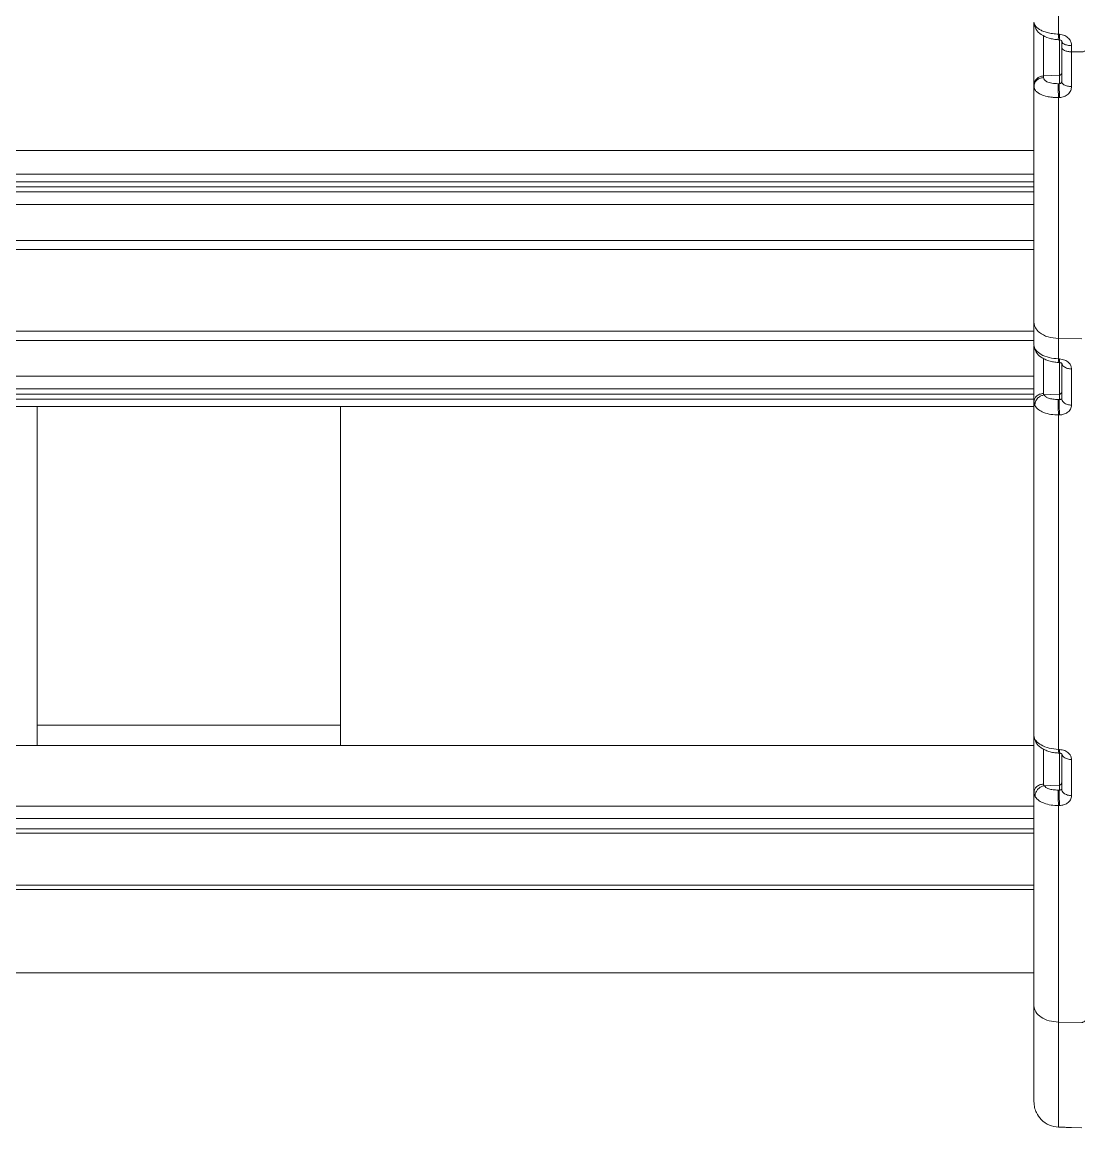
# Model space of a CAD drawing. Header units: millimetres. Extents: x 169 to 14583, y -399 to 10804.
# Drawn here: x 6837.1 to 7046.8, y 5435.3 to 5654.1 of the extents above; entities that cross this region are included whole.
import ezdxf

# ---------------------------------------------------------------- set-up
doc = ezdxf.new("R2010")
doc.units = ezdxf.units.MM
doc.header["$LTSCALE"] = 35

msp = doc.modelspace()

# ---------------------------------------------------------------- linework, layer by layer
at = {"color": 7, "linetype": 'Continuous', "lineweight": 18}
for p, q in [((7042.148, 5744.008), (7042.148, 5651.694)), ((7042.083, 5650.599), (7042.293, 5650.587)), ((7042.148, 5651.694), (7042.357, 5651.681)), ((7042.849, 5650.141), (7042.779, 5650.327)), ((7042.779, 5650.327), (7042.779, 5649.106)), ((7044.726, 5649.425), (7044.726, 5648.204)), ((7046.766, 5648.18), (7044.726, 5648.204)), ((7042.305, 5643.578), (7039.174, 5643.431)), ((7037.279, 5641.339), (7037.279, 5641.649)), ((7037.296, 5641.576), (7037.345, 5641.166)), ((7039.174, 5643.431), (7039.174, 5643.122)), ((7042.779, 5643.266), (7042.779, 5643)), ((7037.279, 5640.678), (7037.279, 5640.892)), ((7037.279, 5628.668), (6541.279, 5628.668)), ((7037.279, 5624.018), (6541.279, 5624.018)), ((7037.279, 5622.518), (6541.279, 5622.518)), ((7037.279, 5621.518), (6541.279, 5621.518)), ((7037.279, 5620.518), (6541.279, 5620.518)), ((7037.279, 5618.018), (6541.279, 5618.018)), ((7037.279, 5610.903), (6541.279, 5610.903)), ((7037.279, 5609.093), (6541.279, 5609.093)), ((7037.279, 5594.698), (7037.279, 5590.251)), ((7037.279, 5592.943), (6541.279, 5592.943)), ((7037.279, 5591.133), (6541.279, 5591.133)), ((7046.766, 5591.42), (7042.148, 5591.498)), ((7042.148, 5591.498), (7042.148, 5587.462)), ((7042.093, 5586.745), (7042.304, 5586.734)), ((7042.148, 5587.462), (7042.357, 5587.451)), ((7037.279, 5584.018), (6541.279, 5584.018)), ((7037.279, 5581.518), (6541.279, 5581.518)), ((7037.279, 5580.518), (6541.279, 5580.518)), ((7037.279, 5579.518), (6541.279, 5579.518)), ((7037.279, 5578.018), (6541.279, 5578.018)), ((6840.079, 5578.018), (6840.079, 5515.018)), ((6900.079, 5578.018), (6900.079, 5515.018)), ((7037.454, 5578.224), (7037.279, 5578.956)), ((7037.279, 5578.956), (7037.279, 5512.992)), ((7037.3, 5579.067), (7037.301, 5578.861)), ((7042.357, 5576.379), (7042.148, 5576.373)), ((7042.148, 5576.373), (7042.148, 5510.203)), ((6900.079, 5515.018), (6840.079, 5515.018)), ((6840.079, 5515.018), (6840.079, 5511.018)), ((6900.079, 5515.018), (6900.079, 5511.018)), ((6541.279, 5511.018), (7037.279, 5511.018)), ((7042.148, 5510.203), (7042.357, 5510.192)), ((7042.093, 5509.486), (7042.304, 5509.475)), ((7037.514, 5500.858), (7037.279, 5501.708)), ((7037.279, 5501.708), (7037.279, 5459.483)), ((7037.301, 5501.819), (7037.305, 5501.613)), ((7042.357, 5499.12), (7042.148, 5499.114)), ((7042.148, 5499.114), (7042.148, 5456.283)), ((6541.279, 5499.018), (7037.279, 5499.018)), ((6541.279, 5496.518), (7037.279, 5496.518)), ((6541.279, 5494.518), (7037.279, 5494.518)), ((6541.279, 5493.668), (7037.279, 5493.668)), ((6541.279, 5483.368), (7037.279, 5483.368)), ((6541.279, 5482.518), (7037.279, 5482.518)), ((6541.279, 5466.018), (7037.279, 5466.018)), ((7046.766, 5456.205), (7042.148, 5456.283)), ((7042.148, 5435.507), (7042.125, 5435.557)), ((7042.143, 5435.505), (7042.354, 5435.499)), ((7044.616, 5435.404), (7044.726, 5435.401)), ((7044.616, 5435.402), (7046.766, 5435.345))]:
    msp.add_line(p, q, dxfattribs=at)
at = {"color": 7, "linetype": 'Continuous', "lineweight": 18, "flags": 128}
for points in [[(7042.305, 5641.91), (7042.305, 5642.844), (7042.305, 5643.578)], [(7042.305, 5641.91), (7042.188, 5641.906), (7042.095, 5641.903)], [(7042.357, 5639.165), (7042.24, 5639.161), (7042.148, 5639.158)], [(7042.779, 5586.593), (7042.779, 5582.738), (7042.779, 5579.599)], [(7044.726, 5585.454), (7044.726, 5581.458), (7044.726, 5578.319)], [(7042.305, 5580.484), (7040.611, 5580.405), (7039.279, 5580.343)], [(7042.305, 5579.442), (7042.305, 5580.025), (7042.305, 5580.484)], [(7042.305, 5579.442), (7042.188, 5579.438), (7042.095, 5579.436)], [(7042.779, 5509.333), (7042.779, 5505.479), (7042.779, 5502.339)], [(7044.726, 5508.195), (7044.726, 5504.199), (7044.726, 5501.059)], [(7042.305, 5503.168), (7040.631, 5503.09), (7039.315, 5503.028)], [(7042.305, 5502.182), (7042.188, 5502.179), (7042.095, 5502.176)], [(7042.305, 5502.182), (7042.305, 5502.734), (7042.305, 5503.168)], [(7042.148, 5435.507), (7042.265, 5435.503), (7042.357, 5435.501)]]:
    msp.add_lwpolyline(points, dxfattribs=at)
at = {"color": 7, "linetype": 'Continuous', "lineweight": 18}
for points, knots in [([(7037.279, 5654.085), (7037.325, 5653.85), (7037.427, 5653.342), (7038.154, 5652.731), (7039.049, 5652.289), (7039.933, 5651.997), (7040.984, 5651.775), (7041.753, 5651.721), (7042.148, 5651.694)], [0, 0, 0, 0, 0.2006301, 0.4336991, 0.5629972, 0.7004831, 0.8461522, 1, 1, 1, 1]), ([(7037.279, 5641.649), (7037.279, 5642.17), (7037.279, 5643.212), (7037.279, 5645.769), (7037.279, 5648.626), (7037.279, 5651.342), (7037.279, 5653.206), (7037.279, 5653.747), (7037.279, 5653.855)], [0, 0, 0, 0, 0.1904965, 0.3809681, 0.571447, 0.7619361, 0.9524236, 1, 1, 1, 1]), ([(7037.301, 5653.82), (7037.394, 5653.418), (7037.588, 5652.585), (7038.669, 5651.569), (7039.965, 5650.972), (7041.155, 5650.683), (7041.773, 5650.627), (7042.083, 5650.599)], [0, 0, 0, 0, 0.231223, 0.4785629, 0.7353198, 0.8668593, 1, 1, 1, 1]), ([(7039.174, 5643.431), (7039.174, 5643.807), (7039.174, 5644.558), (7039.174, 5646.413), (7039.174, 5648.447), (7039.174, 5650.266), (7039.174, 5651.1), (7039.174, 5651.426)], [0, 0, 0, 0, 0.2154277, 0.4308553, 0.646283, 0.8617107, 1, 1, 1, 1]), ([(7042.148, 5651.694), (7042.134, 5651.451), (7042.105, 5650.966), (7042.083, 5650.6), (7042.084, 5650.609), (7042.084, 5650.614)], [0, 0, 0, 0, 0.3586613, 0.7173228, 1, 1, 1, 1]), ([(7042.357, 5651.681), (7042.343, 5651.447), (7042.315, 5650.958), (7042.292, 5650.581), (7042.293, 5650.598), (7042.294, 5650.606)], [0, 0, 0, 0, 0.3422465, 0.7121834, 1, 1, 1, 1]), ([(7042.293, 5650.587), (7042.376, 5650.575), (7042.539, 5650.552), (7042.714, 5650.438), (7042.814, 5650.299), (7042.813, 5650.207), (7042.812, 5650.162)], [0, 0, 0, 0, 0.268252, 0.5223853, 0.7653413, 1, 1, 1, 1]), ([(7042.305, 5643.578), (7042.305, 5643.941), (7042.305, 5644.668), (7042.305, 5646.468), (7042.305, 5648.422), (7042.305, 5649.911), (7042.305, 5650.501), (7042.305, 5650.584)], [0, 0, 0, 0, 0.24006494, 0.48013002, 0.72019507, 0.96025994, 1, 1, 1, 1]), ([(7042.357, 5651.681), (7042.709, 5651.621), (7043.413, 5651.501), (7044.186, 5650.895), (7044.645, 5650.172), (7044.699, 5649.675), (7044.726, 5649.425)], [0, 0, 0, 0, 0.2795266, 0.5598291, 0.7794338, 1, 1, 1, 1]), ([(7044.726, 5649.425), (7044.438, 5649.445), (7043.862, 5649.484), (7043.234, 5649.727), (7042.901, 5649.962), (7042.861, 5650.102), (7042.849, 5650.141)], [0, 0, 0, 0, 0.32381356, 0.64762712, 0.90281428, 1, 1, 1, 1]), ([(7042.779, 5649.106), (7042.779, 5647.828), (7042.779, 5645.546), (7042.779, 5643.288), (7042.779, 5642.294)], [0, 0, 0, 0, 0.5599992, 1, 1, 1, 1]), ([(7044.726, 5648.204), (7044.726, 5646.918), (7044.726, 5644.621), (7044.726, 5642.347), (7044.726, 5641.346)], [0, 0, 0, 0, 0.55999918, 1, 1, 1, 1]), ([(7042.779, 5644.023), (7042.77, 5643.96), (7042.752, 5643.833), (7042.627, 5643.689), (7042.471, 5643.6), (7042.36, 5643.585), (7042.305, 5643.578)], [0, 0, 0, 0, 0.2796422, 0.5592876, 0.7796439, 1, 1, 1, 1]), ([(7042.779, 5645.181), (7042.779, 5645.158), (7042.779, 5644.619), (7042.779, 5644.315), (7042.779, 5644.023)], [0, 0, 0, 0, 0.042127, 1, 1, 1, 1]), ([(7039.174, 5643.122), (7038.905, 5643.081), (7038.344, 5642.994), (7037.713, 5642.517), (7037.342, 5641.931), (7037.299, 5641.532), (7037.279, 5641.339)], [0, 0, 0, 0, 0.267479, 0.5579141, 0.7861771, 1, 1, 1, 1]), ([(7042.148, 5639.158), (7041.997, 5639.157), (7041.583, 5639.155), (7040.802, 5639.207), (7039.744, 5639.378), (7038.741, 5639.705), (7038.005, 5640.126), (7037.426, 5640.649), (7037.336, 5641.072), (7037.279, 5641.339)], [0, 0, 0, 0, 0.0586311, 0.1616603, 0.3089669, 0.5003777, 0.6440489, 0.7753578, 1, 1, 1, 1]), ([(7037.279, 5641.339), (7037.279, 5636.754), (7037.279, 5627.582), (7037.279, 5615.335), (7037.279, 5604.353), (7037.279, 5597.916), (7037.279, 5594.698)], [0, 0, 0, 0, 0.27999413, 0.55998875, 0.77999448, 1, 1, 1, 1]), ([(7042.095, 5641.903), (7041.664, 5641.913), (7040.802, 5641.933), (7039.846, 5642.251), (7039.275, 5642.666), (7039.208, 5642.97), (7039.174, 5643.122)], [0, 0, 0, 0, 0.2796456, 0.5593106, 0.7796721, 1, 1, 1, 1]), ([(7042.095, 5641.903), (7042.091, 5641.804), (7042.082, 5641.598), (7042.08, 5641.11), (7042.09, 5640.491), (7042.113, 5639.795), (7042.136, 5639.364), (7042.148, 5639.158)], [0, 0, 0, 0, 0.1763893, 0.3668737, 0.5637085, 0.7907188, 1, 1, 1, 1]), ([(7042.357, 5639.165), (7042.348, 5639.337), (7042.328, 5639.696), (7042.305, 5640.309), (7042.291, 5640.95), (7042.289, 5641.537), (7042.3, 5641.789), (7042.305, 5641.91)], [0, 0, 0, 0, 0.176391, 0.3668759, 0.5637103, 0.7907196, 1, 1, 1, 1]), ([(7042.779, 5642.294), (7042.77, 5642.235), (7042.752, 5642.118), (7042.627, 5641.993), (7042.472, 5641.921), (7042.36, 5641.913), (7042.305, 5641.91)], [0, 0, 0, 0, 0.2783655, 0.5588111, 0.7799194, 1, 1, 1, 1]), ([(7044.726, 5641.346), (7044.691, 5641.065), (7044.621, 5640.504), (7044.077, 5639.795), (7043.298, 5639.29), (7042.67, 5639.206), (7042.357, 5639.165)], [0, 0, 0, 0, 0.2513395, 0.5023873, 0.7519774, 1, 1, 1, 1]), ([(7044.726, 5641.346), (7044.446, 5641.366), (7043.865, 5641.407), (7043.215, 5641.666), (7042.841, 5641.98), (7042.799, 5642.192), (7042.779, 5642.294)], [0, 0, 0, 0, 0.27303148, 0.56540732, 0.79143782, 1, 1, 1, 1]), ([(7042.148, 5639.158), (7042.148, 5634.471), (7042.148, 5625.097), (7042.148, 5612.582), (7042.148, 5601.361), (7042.148, 5594.785), (7042.148, 5591.498)], [0, 0, 0, 0, 0.2799943, 0.5599886, 0.7799943, 1, 1, 1, 1]), ([(7042.148, 5591.498), (7041.429, 5591.568), (7039.991, 5591.709), (7038.397, 5592.566), (7037.447, 5593.609), (7037.335, 5594.335), (7037.279, 5594.698)], [0, 0, 0, 0, 0.2796316, 0.5592632, 0.7796316, 1, 1, 1, 1]), ([(7037.279, 5590.251), (7037.302, 5590.054), (7037.347, 5589.676), (7037.771, 5589.008), (7038.664, 5588.289), (7040.238, 5587.649), (7041.516, 5587.524), (7042.148, 5587.462)], [0, 0, 0, 0, 0.1440622, 0.2762293, 0.5040607, 0.7550786, 1, 1, 1, 1]), ([(7037.279, 5578.956), (7037.279, 5579.537), (7037.279, 5580.698), (7037.279, 5583.278), (7037.279, 5586.014), (7037.279, 5588.472), (7037.279, 5589.595), (7037.279, 5590.072)], [0, 0, 0, 0, 0.21108624, 0.4221434, 0.6332093, 0.84428677, 1, 1, 1, 1]), ([(7037.309, 5589.943), (7037.401, 5589.551), (7037.594, 5588.736), (7038.471, 5587.904), (7039.409, 5587.368), (7040.241, 5587.05), (7041.153, 5586.826), (7041.779, 5586.772), (7042.093, 5586.746)], [0, 0, 0, 0, 0.2279104, 0.474024, 0.6024655, 0.7332321, 0.8658387, 1, 1, 1, 1]), ([(7039.174, 5580.627), (7039.174, 5581.047), (7039.174, 5581.886), (7039.174, 5583.741), (7039.174, 5585.739), (7039.174, 5586.935), (7039.174, 5587.527)], [0, 0, 0, 0, 0.2512432, 0.5024863, 0.7537295, 1, 1, 1, 1]), ([(7042.148, 5587.462), (7042.137, 5587.289), (7042.114, 5586.941), (7042.095, 5586.721), (7042.093, 5586.758), (7042.091, 5586.775)], [0, 0, 0, 0, 0.3587454, 0.7174909, 1, 1, 1, 1]), ([(7042.357, 5587.451), (7042.346, 5587.277), (7042.323, 5586.923), (7042.304, 5586.704), (7042.302, 5586.75), (7042.301, 5586.77)], [0, 0, 0, 0, 0.3532482, 0.7195993, 1, 1, 1, 1]), ([(7042.302, 5586.734), (7042.358, 5586.729), (7042.47, 5586.72), (7042.606, 5586.682), (7042.711, 5586.638), (7042.807, 5586.578), (7042.851, 5586.519), (7042.826, 5586.511), (7042.815, 5586.507)], [0, 0, 0, 0, 0.126909, 0.2537186, 0.3815813, 0.5111869, 0.7749252, 1, 1, 1, 1]), ([(7042.305, 5580.484), (7042.305, 5580.849), (7042.305, 5581.578), (7042.305, 5583.363), (7042.305, 5585.196), (7042.305, 5586.277), (7042.305, 5586.734)], [0, 0, 0, 0, 0.2677625, 0.5355251, 0.8032877, 1, 1, 1, 1]), ([(7042.357, 5587.451), (7042.704, 5587.399), (7043.406, 5587.293), (7044.178, 5586.76), (7044.643, 5586.12), (7044.698, 5585.677), (7044.726, 5585.454)], [0, 0, 0, 0, 0.27234597, 0.55083746, 0.7736476, 1, 1, 1, 1]), ([(7044.726, 5585.454), (7044.438, 5585.482), (7043.861, 5585.538), (7043.236, 5585.883), (7042.907, 5586.207), (7042.867, 5586.394), (7042.858, 5586.439)], [0, 0, 0, 0, 0.3300046, 0.6600091, 0.9200753, 1, 1, 1, 1]), ([(7039.174, 5580.627), (7038.904, 5580.588), (7038.342, 5580.507), (7037.711, 5580.058), (7037.341, 5579.509), (7037.299, 5579.136), (7037.279, 5578.956)], [0, 0, 0, 0, 0.2684549, 0.5591533, 0.7870081, 1, 1, 1, 1]), ([(7037.454, 5578.224), (7037.472, 5578.483), (7037.507, 5579.023), (7037.994, 5579.714), (7038.625, 5580.174), (7039.067, 5580.288), (7039.279, 5580.343)], [0, 0, 0, 0, 0.2701524, 0.5624576, 0.7898452, 1, 1, 1, 1]), ([(7039.279, 5580.343), (7039.246, 5580.39), (7039.186, 5580.475), (7039.178, 5580.581), (7039.174, 5580.627)], [0, 0, 0, 0, 0.5639413, 1, 1, 1, 1]), ([(7042.095, 5579.436), (7041.735, 5579.443), (7041.013, 5579.457), (7040.163, 5579.685), (7039.565, 5579.988), (7039.375, 5580.224), (7039.279, 5580.343)], [0, 0, 0, 0, 0.2785628, 0.55811074, 0.77887049, 1, 1, 1, 1]), ([(7042.779, 5580.93), (7042.77, 5580.866), (7042.752, 5580.74), (7042.627, 5580.596), (7042.471, 5580.506), (7042.36, 5580.492), (7042.305, 5580.484)], [0, 0, 0, 0, 0.2796422, 0.5592876, 0.7796439, 1, 1, 1, 1]), ([(7042.148, 5576.373), (7041.636, 5576.392), (7040.575, 5576.431), (7039.229, 5576.809), (7038.068, 5577.394), (7037.678, 5577.922), (7037.454, 5578.224)], [0, 0, 0, 0, 0.2395675, 0.4969322, 0.7119654, 1, 1, 1, 1]), ([(7042.095, 5579.436), (7042.085, 5579.24), (7042.064, 5578.847), (7042.073, 5577.918), (7042.103, 5577.039), (7042.133, 5576.595), (7042.148, 5576.373)], [0, 0, 0, 0, 0.2795018, 0.5590034, 0.7795017, 1, 1, 1, 1]), ([(7042.357, 5576.379), (7042.338, 5576.669), (7042.301, 5577.247), (7042.277, 5578.224), (7042.279, 5579.002), (7042.296, 5579.295), (7042.305, 5579.442)], [0, 0, 0, 0, 0.2795018, 0.5590034, 0.7795016, 1, 1, 1, 1]), ([(7042.779, 5579.599), (7042.771, 5579.573), (7042.755, 5579.525), (7042.639, 5579.473), (7042.486, 5579.442), (7042.363, 5579.442), (7042.305, 5579.442)], [0, 0, 0, 0, 0.31648342, 0.61332924, 0.81944655, 1, 1, 1, 1]), ([(7044.726, 5578.319), (7044.681, 5578.036), (7044.59, 5577.476), (7043.959, 5576.848), (7043.181, 5576.467), (7042.631, 5576.408), (7042.357, 5576.379)], [0, 0, 0, 0, 0.2862473, 0.5683415, 0.7849643, 1, 1, 1, 1]), ([(7044.726, 5578.319), (7044.437, 5578.347), (7043.846, 5578.405), (7043.198, 5578.764), (7042.837, 5579.186), (7042.798, 5579.466), (7042.779, 5579.599)], [0, 0, 0, 0, 0.2811087, 0.5753863, 0.7979753, 1, 1, 1, 1]), ([(7037.279, 5512.992), (7037.302, 5512.795), (7037.347, 5512.417), (7037.771, 5511.749), (7038.664, 5511.029), (7040.238, 5510.39), (7041.516, 5510.265), (7042.148, 5510.203)], [0, 0, 0, 0, 0.1440622, 0.2762293, 0.5040607, 0.7550786, 1, 1, 1, 1]), ([(7037.279, 5501.708), (7037.279, 5502.297), (7037.279, 5503.474), (7037.279, 5506.054), (7037.279, 5508.776), (7037.279, 5511.222), (7037.279, 5512.338), (7037.279, 5512.817)], [0, 0, 0, 0, 0.2105172, 0.4210052, 0.6315019, 0.8420103, 1, 1, 1, 1]), ([(7037.309, 5512.684), (7037.401, 5512.292), (7037.594, 5511.476), (7038.471, 5510.645), (7039.409, 5510.108), (7040.241, 5509.791), (7041.153, 5509.567), (7041.779, 5509.513), (7042.093, 5509.486)], [0, 0, 0, 0, 0.22791041, 0.47402402, 0.60246549, 0.73323209, 0.86583872, 1, 1, 1, 1]), ([(7039.174, 5503.36), (7039.174, 5503.786), (7039.174, 5504.637), (7039.174, 5506.491), (7039.174, 5508.485), (7039.174, 5509.676), (7039.174, 5510.268)], [0, 0, 0, 0, 0.2506281, 0.5012561, 0.7518842, 1, 1, 1, 1]), ([(7042.148, 5510.203), (7042.137, 5510.029), (7042.114, 5509.682), (7042.095, 5509.462), (7042.093, 5509.499), (7042.091, 5509.515)], [0, 0, 0, 0, 0.3587454, 0.7174909, 1, 1, 1, 1]), ([(7042.357, 5510.192), (7042.346, 5510.018), (7042.323, 5509.664), (7042.304, 5509.445), (7042.302, 5509.491), (7042.301, 5509.511)], [0, 0, 0, 0, 0.3532482, 0.7195993, 1, 1, 1, 1]), ([(7042.357, 5510.192), (7042.704, 5510.139), (7043.406, 5510.034), (7044.178, 5509.5), (7044.643, 5508.86), (7044.698, 5508.418), (7044.726, 5508.195)], [0, 0, 0, 0, 0.27234597, 0.55083746, 0.7736476, 1, 1, 1, 1]), ([(7042.302, 5509.475), (7042.358, 5509.47), (7042.47, 5509.46), (7042.606, 5509.423), (7042.711, 5509.378), (7042.807, 5509.318), (7042.851, 5509.26), (7042.826, 5509.251), (7042.815, 5509.247)], [0, 0, 0, 0, 0.126909, 0.2537186, 0.3815813, 0.5111869, 0.7749252, 1, 1, 1, 1]), ([(7042.305, 5503.168), (7042.305, 5503.533), (7042.305, 5504.262), (7042.305, 5506.047), (7042.305, 5507.9), (7042.305, 5508.999), (7042.305, 5509.475)], [0, 0, 0, 0, 0.2656378, 0.5312757, 0.7969136, 1, 1, 1, 1]), ([(7044.726, 5508.195), (7044.438, 5508.223), (7043.861, 5508.279), (7043.236, 5508.624), (7042.907, 5508.947), (7042.867, 5509.135), (7042.858, 5509.179)], [0, 0, 0, 0, 0.3300046, 0.6600091, 0.9200753, 1, 1, 1, 1]), ([(7042.779, 5503.614), (7042.77, 5503.551), (7042.752, 5503.424), (7042.627, 5503.28), (7042.471, 5503.191), (7042.36, 5503.176), (7042.305, 5503.168)], [0, 0, 0, 0, 0.2796422, 0.5592876, 0.7796439, 1, 1, 1, 1]), ([(7039.174, 5503.36), (7038.904, 5503.322), (7038.342, 5503.242), (7037.712, 5502.799), (7037.341, 5502.256), (7037.299, 5501.887), (7037.279, 5501.708)], [0, 0, 0, 0, 0.2680635, 0.5586567, 0.7866753, 1, 1, 1, 1]), ([(7037.514, 5500.858), (7037.516, 5501.026), (7037.519, 5501.377), (7037.731, 5501.916), (7038.116, 5502.43), (7038.666, 5502.847), (7039.105, 5502.97), (7039.315, 5503.028)], [0, 0, 0, 0, 0.1765783, 0.3669967, 0.5636381, 0.790521, 1, 1, 1, 1]), ([(7039.315, 5503.028), (7039.27, 5503.083), (7039.19, 5503.18), (7039.179, 5503.306), (7039.174, 5503.36)], [0, 0, 0, 0, 0.5650097, 1, 1, 1, 1]), ([(7042.095, 5502.176), (7041.747, 5502.183), (7041.049, 5502.195), (7040.218, 5502.408), (7039.621, 5502.693), (7039.417, 5502.916), (7039.315, 5503.028)], [0, 0, 0, 0, 0.27860892, 0.55816007, 0.77888236, 1, 1, 1, 1]), ([(7042.095, 5502.176), (7042.085, 5501.98), (7042.064, 5501.588), (7042.073, 5500.658), (7042.103, 5499.78), (7042.133, 5499.336), (7042.148, 5499.114)], [0, 0, 0, 0, 0.2795018, 0.5590034, 0.7795017, 1, 1, 1, 1]), ([(7042.357, 5499.12), (7042.338, 5499.409), (7042.301, 5499.988), (7042.277, 5500.964), (7042.279, 5501.742), (7042.296, 5502.036), (7042.305, 5502.182)], [0, 0, 0, 0, 0.2795018, 0.5590034, 0.7795016, 1, 1, 1, 1]), ([(7042.779, 5502.339), (7042.771, 5502.314), (7042.755, 5502.265), (7042.639, 5502.213), (7042.486, 5502.182), (7042.363, 5502.182), (7042.305, 5502.182)], [0, 0, 0, 0, 0.3164834, 0.6133292, 0.8194465, 1, 1, 1, 1]), ([(7044.726, 5501.059), (7044.437, 5501.088), (7043.846, 5501.146), (7043.198, 5501.504), (7042.837, 5501.927), (7042.798, 5502.206), (7042.779, 5502.339)], [0, 0, 0, 0, 0.28110873, 0.57538629, 0.79797528, 1, 1, 1, 1]), ([(7042.148, 5499.114), (7041.652, 5499.131), (7040.625, 5499.167), (7039.307, 5499.523), (7038.16, 5500.075), (7037.747, 5500.575), (7037.514, 5500.858)], [0, 0, 0, 0, 0.2400695, 0.4969733, 0.7162763, 1, 1, 1, 1]), ([(7044.726, 5501.059), (7044.681, 5500.777), (7044.59, 5500.217), (7043.959, 5499.588), (7043.181, 5499.207), (7042.631, 5499.149), (7042.357, 5499.12)], [0, 0, 0, 0, 0.2862473, 0.5683415, 0.7849643, 1, 1, 1, 1]), ([(7037.279, 5459.483), (7037.279, 5457.479), (7037.279, 5453.47), (7037.279, 5448.611), (7037.279, 5445.017), (7037.279, 5442.618), (7037.279, 5441.092), (7037.279, 5440.721), (7037.279, 5440.536)], [0, 0, 0, 0, 0.1866338, 0.3732744, 0.5599061, 0.7066031, 0.8533044, 1, 1, 1, 1]), ([(7042.148, 5456.283), (7042.148, 5454.592), (7042.148, 5451.212), (7042.148, 5446.857), (7042.148, 5443.107), (7042.148, 5440.006), (7042.148, 5437.644), (7042.148, 5436.025), (7042.148, 5435.68), (7042.148, 5435.507)], [0, 0, 0, 0, 0.1400035, 0.2800069, 0.4200104, 0.5600138, 0.7066759, 0.8533379, 1, 1, 1, 1]), ([(7037.279, 5440.536), (7037.306, 5440.135), (7037.358, 5439.384), (7037.809, 5438.157), (7038.706, 5436.865), (7040.252, 5435.766), (7041.532, 5435.591), (7042.148, 5435.507)], [0, 0, 0, 0, 0.15561805, 0.29156137, 0.50352725, 0.76146607, 1, 1, 1, 1]), ([(7042.357, 5435.501), (7042.665, 5435.491), (7043.289, 5435.47), (7044.056, 5435.432), (7044.53, 5435.405), (7044.596, 5435.404), (7044.616, 5435.404)], [0, 0, 0, 0, 0.2804707, 0.5688594, 0.8700371, 1, 1, 1, 1])]:
    msp.add_open_spline(points, degree=3, knots=knots, dxfattribs=at)
for points in [[(7044.726, 5648.204), (7044.469, 5648.22), (7043.956, 5648.253), (7043.314, 5648.462), (7042.866, 5648.757), (7042.808, 5648.99), (7042.779, 5649.106)], [(7047.279, 5648.405), (7047.271, 5648.375), (7047.255, 5648.315), (7047.136, 5648.24), (7046.966, 5648.188), (7046.832, 5648.183), (7046.766, 5648.18)], [(7037.279, 5641.649), (7037.307, 5641.875), (7037.363, 5642.327), (7037.796, 5642.904), (7038.419, 5643.321), (7038.922, 5643.394), (7039.174, 5643.431)], [(7042.148, 5456.283), (7041.506, 5456.34), (7040.221, 5456.454), (7038.616, 5457.199), (7037.497, 5458.245), (7037.351, 5459.07), (7037.279, 5459.483)], [(7047.279, 5456.525), (7047.271, 5456.483), (7047.255, 5456.397), (7047.136, 5456.29), (7046.966, 5456.217), (7046.832, 5456.209), (7046.766, 5456.205)]]:
    msp.add_open_spline(points, degree=3, dxfattribs=at)

doc.saveas('drawing.dxf')
